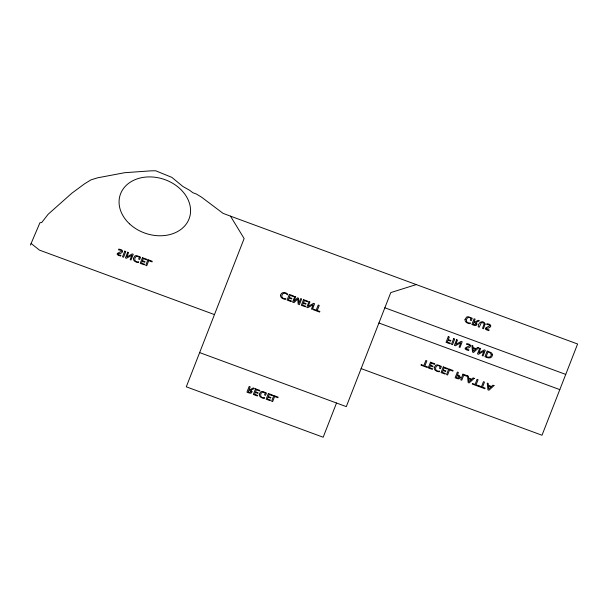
<?xml version="1.0" encoding="UTF-8"?>
<svg xmlns="http://www.w3.org/2000/svg" width="608" height="608" viewBox="0 0 608 608"><rect width="100%" height="100%" fill="white"/><g stroke="black" fill="none" stroke-linecap="round" stroke-linejoin="round"><path stroke-width="0.91" d="M336.52 403.02L323.175 437.236L186.291 386.81L244.127 238.556L230.5 216.152L223.045 213.347L201.613 197.212L196.338 193.998L192.774 192.683L189.635 190.266L182.94 186.527L171.836 177.361L155.648 170.764L150.723 170.856L124.724 172.695L97.424 177.855L90.919 179.9L84.474 183.867L71.873 193.177L48.154 214.252L41.625 222.627L39.984 222.657L30.4 245.13M416.275 284.582L390.784 292.585L346.302 406.623L199.637 352.594M230.5 216.152L577.6 344.006L542.009 435.237L361.129 368.608M384.856 307.785L565.736 374.422M378.921 322.992L559.808 389.622M214.464 314.587L39.452 250.116L31.107 243.474M492.381 354.852C492.457 358.971 487.289 358.279 484.956 356.653L487.175 350.968L491.097 352.632A3.245 2.538 18.5 0 1 492.282 354.228L492.381 354.852M133.403 258.347C132.932 261.136 136.245 262.322 138.449 262.565L138.738 261.82C132.392 263.173 134.436 253.407 139.369 257.222L138.647 259.069L139.673 259.449L140.57 257.154L136.754 255.626A3.108 2.432 18.5 0 0 134.824 256.067L133.403 258.347M259.297 394.197C258.826 396.986 262.139 398.172 264.343 398.415L264.632 397.67C258.278 399.023 260.33 389.257 265.255 393.072L264.533 394.919L265.567 395.299L266.464 393.004L262.648 391.476A3.108 2.432 18.5 0 0 260.71 391.917L259.297 394.197M280.592 295.199C280.121 297.996 283.434 299.166 285.638 299.417L285.935 298.665C278.396 299.334 282.621 289.423 287.44 294.834L287.706 294.143C285.752 292.015 281.116 291.62 280.592 295.199M434.234 367.582C433.762 370.378 437.076 371.564 439.28 371.8L439.569 371.055C433.223 372.415 435.267 362.649 440.192 366.457L439.47 368.311L440.504 368.691L441.4 366.388L437.585 364.868A3.108 2.432 18.5 0 0 435.655 365.302L434.234 367.582M465.052 319.466C464.58 322.255 467.902 323.441 470.098 323.676L470.394 322.932C464.041 324.292 466.093 314.526 471.018 318.334L470.296 320.188L471.329 320.568L472.226 318.265L468.411 316.745A3.108 2.432 18.5 0 0 466.473 317.186L465.052 319.466M118.157 253.794L118.628 254.798L120.954 255.322L120.665 256.059C113.415 254.091 118.978 252.723 121.767 251.188L120.711 250.184L118.507 249.888L118.818 249.082C124.876 249.797 122.998 253.688 118.157 253.794M466.131 348.293L466.594 349.296L468.928 349.813L468.639 350.55C461.381 348.582 466.944 347.214 469.733 345.686L468.677 344.683L466.473 344.379L466.784 343.581C472.842 344.288 470.964 348.186 466.131 348.293M486.354 328.373L486.818 329.376L489.151 329.893L488.862 330.63C481.612 328.662 487.168 327.294 489.957 325.766L488.9 324.763L486.696 324.459L487.008 323.661C493.065 324.368 491.188 328.267 486.354 328.373M491.272 354.7C491.317 357.466 488.042 357.694 486.225 356.432L487.973 351.956L490.458 353.035L491.272 354.7M485.108 324.072L483.466 328.73L482.554 328.396L484.158 323.684A1.17 0.92 18.5 0 0 483.702 322.954L481.285 322.658L479.256 327.18L478.222 326.8C477.804 322.301 483.52 319.344 485.108 324.072M459.2 376.884L458.44 378.047L456.395 377.545L457.262 375.334L459.2 376.884M250.914 391.309L250.169 392.38L248.201 391.909L249.014 389.834L250.914 391.309M475.859 323.638L475.114 324.718L473.146 324.239L473.951 322.172L475.859 323.638M251.986 391.78C251.682 394.394 248.262 392.7 246.939 392.13L249.158 386.452L250.184 386.832L249.25 389.234L250.215 389.591L253.232 387.95L254.501 388.421L251.028 390.184L251.986 391.78M476.93 324.11C476.626 326.724 473.206 325.029 471.884 324.467L474.103 318.782L475.129 319.162L474.187 321.564L475.16 321.921L478.177 320.287L479.446 320.75L475.973 322.514L476.93 324.11M460.302 377.477C459.83 380.084 456.555 378.29 455.134 377.773L457.353 372.088L458.379 372.468L457.497 374.726L459.602 375.828L460.302 377.477M124.754 251.15L122.535 256.834L123.568 257.214L125.788 251.53L124.754 251.15M127.672 252.221L125.453 257.906L126.472 258.278L131.86 255.246L130.15 259.639L131.039 259.966L133.258 254.281L132.24 253.908L126.844 256.941L128.562 252.548L127.672 252.221M142.447 257.67L140.235 263.348L144.316 264.852L144.552 264.252L141.504 263.127L142.219 261.303L144.772 262.246L145 261.653L142.447 260.71L143.252 258.651L146.513 259.852L146.748 259.251L142.447 257.67M147.934 259.684L145.715 265.369L146.748 265.749L148.732 260.672L152.023 261.881L152.258 261.28L147.934 259.684M289.324 294.401L287.113 300.086L291.194 301.591L291.43 300.99L288.382 299.866L289.096 298.042L291.65 298.984L291.878 298.384L289.324 297.449L290.13 295.389L293.39 296.59L293.626 295.99L289.324 294.401M255.55 388.808L253.331 394.486L257.42 395.99L257.655 395.39L254.608 394.265L255.314 392.441L257.868 393.384L258.104 392.791L255.55 391.848L256.356 389.789L259.608 390.99L259.844 390.389L255.55 388.808M294.812 296.423L292.592 302.108L294.029 302.632L297.768 298.984L298.14 304.152L299.417 304.623L301.636 298.938L300.671 298.581L298.87 303.202L298.505 298.216L297.502 297.852L293.892 301.386L295.701 296.75L294.812 296.423M303.521 299.63L301.302 305.315L305.383 306.82L305.619 306.219L302.571 305.094L303.286 303.27L305.839 304.213L306.075 303.612L303.521 302.678L304.319 300.618L307.58 301.819L307.815 301.211L303.521 299.63M268.341 393.52L266.122 399.198L270.21 400.702L270.446 400.102L267.398 398.977L268.105 397.153L270.659 398.096L270.894 397.503L268.341 396.56L269.146 394.501L272.399 395.702L272.635 395.101L268.341 393.52M309.001 301.652L306.782 307.336L307.8 307.709L313.188 304.676L311.478 309.062L312.368 309.388L314.587 303.711L313.576 303.339L308.18 306.364L309.89 301.978L309.001 301.652M273.82 395.534L271.609 401.219L272.642 401.599L274.626 396.522L277.909 397.731L278.145 397.13L273.82 395.534M313.637 309.168L313.401 309.768L319.626 312.064L319.861 311.463L317.262 310.506L319.246 305.429L318.212 305.041L316.228 310.126L313.637 309.168M421.26 364.602L421.025 365.203L427.249 367.498L427.477 366.898L424.886 365.94L426.869 360.856L425.836 360.476L423.852 365.56L421.26 364.602M430.487 362.193L428.275 367.878L432.356 369.383L432.592 368.775L429.544 367.658L430.259 365.834L432.812 366.768L433.04 366.176L430.487 365.233L431.292 363.181L434.553 364.374L434.788 363.774L430.487 362.193M448.271 336.634L446.052 342.319L450.14 343.824L450.376 343.224L447.328 342.099L448.066 340.191L450.627 341.134L450.862 340.541L448.301 339.598L449.304 337.022L448.271 336.634M453.69 338.633L451.47 344.318L452.512 344.698L454.723 339.013L453.69 338.633M443.278 366.905L441.066 372.59L445.147 374.095L445.383 373.487L442.335 372.37L443.05 370.546L445.596 371.48L445.831 370.888L443.278 369.945L444.083 367.886L447.344 369.086L447.572 368.486L443.278 366.905M456.608 339.705L454.389 345.39L455.407 345.762L460.796 342.73L459.086 347.122L459.975 347.449L462.194 341.764L461.176 341.392L455.78 344.424L457.497 340.032L456.608 339.705M448.757 368.927L446.546 374.604L447.579 374.992L449.563 369.907L452.854 371.116L453.089 370.515L448.757 368.927M462.946 374.148L460.727 379.833L461.761 380.213L463.744 375.128L467.035 376.344L467.271 375.744L462.946 374.148M479.704 348.217L477.485 353.902L478.504 354.274L483.892 351.242L482.182 355.627L483.071 355.954L485.29 350.276L484.272 349.896L478.876 352.929L480.594 348.544L479.704 348.217M472.477 383.466L472.241 384.074L478.466 386.361L478.701 385.761L476.11 384.803L478.086 379.726L477.052 379.346L475.068 384.423L472.477 383.466M478.868 385.822L478.633 386.43L484.857 388.717L485.093 388.117L482.501 387.159L484.485 382.082L483.444 381.702L481.468 386.779L478.868 385.822M478.648 347.829L473.571 352.458L472.545 352.078L471.869 345.329L472.826 345.686L473.016 347.556L476.117 348.696L477.523 347.411L478.648 347.829M474.255 378.313L469.186 382.949L468.16 382.569L467.476 375.82L468.441 376.17L468.631 378.039L471.724 379.187L473.138 377.902L474.255 378.313M494.023 385.594L488.954 390.23L487.928 389.85L487.244 383.101L488.209 383.45L488.399 385.328L491.492 386.468L492.906 385.183L494.023 385.594M475.578 349.182L473.381 351.173L473.085 348.262L475.578 349.182M471.192 379.673L468.988 381.664L468.7 378.754L471.192 379.673M490.96 386.954L488.756 388.945L488.467 386.034L490.96 386.954M129.496 223.828A36.48 28.546 18.5 0 0 189.346 218.112A36.48 28.546 18.5 0 0 145.616 177.088A36.48 28.546 18.5 0 0 129.496 223.828"/></g></svg>
